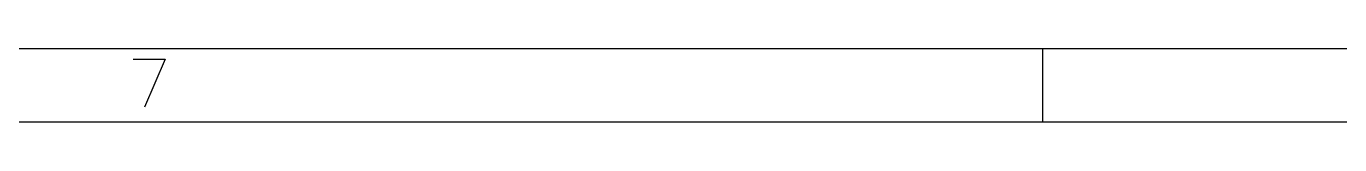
# Model space of a CAD drawing. Extents: x 0.4 to 23, y -16.1 to -0.4.
# Drawn here: x 13.085 to 14.491, y -0.472 to -0.394 of the extents above; entities that cross this region are included whole.
import ezdxf

# ---------------------------------------------------------------- set-up
doc = ezdxf.new("R2010")
doc.units = 0
doc.header["$MEASUREMENT"] = 0
doc.layers.add('BLACK', color=7, linetype='CONTINUOUS')

msp = doc.modelspace()

# ---------------------------------------------------------------- linework, layer by layer
at = {"layer": 'BLACK', "linetype": 'CONTINUOUS'}
for p, q in [((22.9923, -0.3937), (0.3937, -0.3937)), ((14.1732, -0.47244), (14.1732, -0.3937)), ((13.1992, -0.40504), (13.2334, -0.40504)), ((13.2334, -0.40504), (13.2114, -0.45622)), ((22.9136, -0.47244), (0.47244, -0.47244))]:
    msp.add_line(p, q, dxfattribs=at)

doc.saveas('drawing.dxf')
